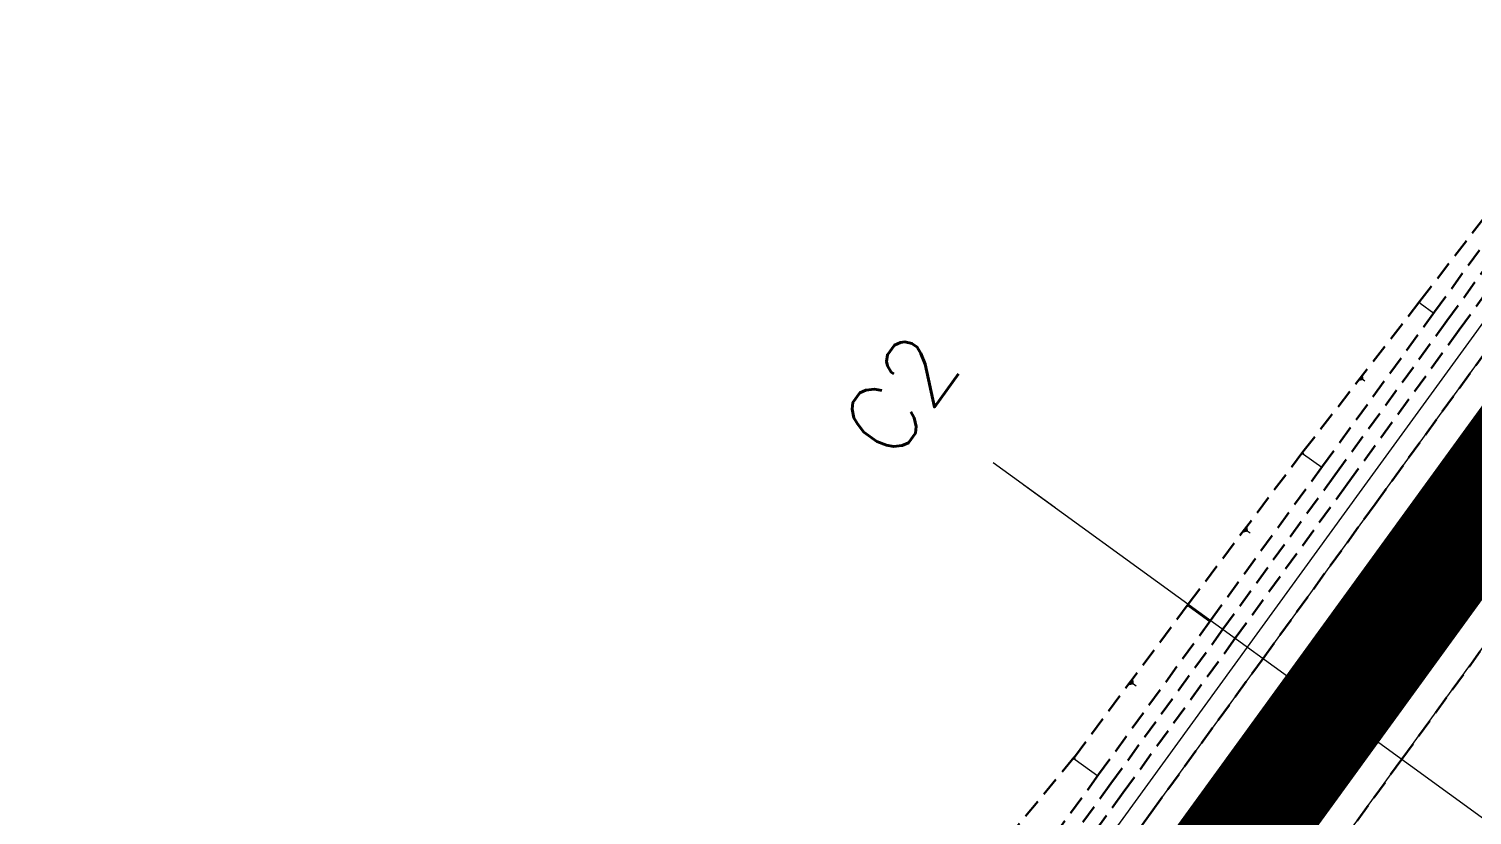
# Model space of a CAD drawing. Header units: metres. Extents: x 544752 to 548977, y 1840603 to 1844608.
# Drawn here: x 545117.04 to 545154.89, y 1844280.79 to 1844301.42 of the extents above; entities that cross this region are included whole.
import ezdxf

# ---------------------------------------------------------------- set-up
doc = ezdxf.new("R2010")
doc.units = ezdxf.units.M
doc.header["$MEASUREMENT"] = 0
for name, pattern in [('ACAD_ISO02W100', [15, 12, -3]), ('Anordnung Grundriss$0$GESTRICHELT', [0.75, 0.5, -0.25]), ('HIDDEN', [0.375, 0.25, -0.125])]:
    doc.linetypes.add(name, pattern=pattern)
doc.layers.add('C-ROAD', color=7, linetype='Continuous')
for name, color, linetype, lineweight in [('C-ROAD-CORR', 5, 'Continuous', 0), ('C-ROAD-SAMP', 150, 'HIDDEN', 0), ('C-ROAD-SAMP-TEXT', 11, 'Continuous', 0), ('C-TOPO-FEAT', 94, 'Continuous', 5)]:
    doc.layers.add(name, color=color, linetype=linetype, lineweight=lineweight)

msp = doc.modelspace()

# ---------------------------------------------------------------- linework, layer by layer
at = {"layer": 'C-ROAD-CORR', "color": 160, "linetype": 'Continuous'}
for p, q in [((545153.5174601922, 1844294.251311042, 789.9127113423644), (545153.4937411334, 1844294.218648955, 789.9127113423644)), ((545153.519938991, 1844294.243275105, 789.9059836927084), (545153.502149697, 1844294.218778539, 789.9059836927084)), ((545153.52241779, 1844294.235239167, 789.8992560430524), (545153.5105582606, 1844294.218908123, 789.8992560430524)), ((545153.5248965889, 1844294.22720323, 789.8925283933964), (545153.5189668243, 1844294.219037708, 789.8925283933964)), ((545153.5273753878, 1844294.219167292, 789.8858007437404), (545153.8850833754, 1844293.959401386, 789.4437223227264)), ((545151.9986413949, 1844292.241267019, 789.7541257701982), (545152.0793252571, 1844292.182674767, 789.6544114901641)), ((545150.4570797594, 1844290.306013519, 789.6580597948071), (545150.4253675431, 1844290.262344535, 789.6580597948071)), ((545150.4603938963, 1844290.295269527, 789.6490649741105), (545150.4366097341, 1844290.262517789, 789.6490649741105)), ((545150.4637080332, 1844290.284525534, 789.640070153414), (545150.447851925, 1844290.262691042, 789.640070153414)), ((545150.4670221701, 1844290.273781542, 789.6310753327174), (545150.459094116, 1844290.262864296, 789.6310753327174)), ((545150.470336307, 1844290.263037549, 789.6220805120208), (545150.9485893929, 1844289.915732343, 789.0310247444777)), ((545148.9693417919, 1844288.263846414, 789.4664573396741), (545149.0678256188, 1844288.192327909, 789.3447447242897)), ((545147.4534362728, 1844286.31331217, 789.3516582149751), (545147.4174614676, 1844286.263773432, 789.3516582149751)), ((545147.4571958785, 1844286.301124026, 789.3414543579077), (545147.4302147746, 1844286.263969973, 789.3414543579077)), ((545147.4609554842, 1844286.288935883, 789.3312505008402), (545147.4429680816, 1844286.264166514, 789.3312505008402)), ((545147.4647150899, 1844286.27674774, 789.3210466437727), (545147.4557213886, 1844286.264363056, 789.3210466437727)), ((545147.4684746956, 1844286.264559597, 789.3108427867052), (545148.0110120398, 1844285.870571456, 788.6403404194331)), ((545145.9758805138, 1844284.259060408, 789.1557878634708), (545146.0851270596, 1844284.179726065, 789.0207739914445)), ((545144.4655492193, 1844282.307761326, 789.0471041297858), (545144.4263384804, 1844282.253766578, 789.0471041297858)), ((545144.4696470016, 1844282.29447686, 789.0359824357339), (545144.4402389474, 1844282.253980799, 789.0359824357339)), ((545144.4737447839, 1844282.281192393, 789.024860741682), (545144.4541394144, 1844282.254195019, 789.024860741682)), ((545144.4778425661, 1844282.267907926, 789.0137390476301), (545144.4680398814, 1844282.25440924, 789.0137390476301)), ((545144.4819403484, 1844282.25462346, 789.0026173535782), (545145.0732789289, 1844281.825196085, 788.2718032956176))]:
    msp.add_line(p, q, dxfattribs=at)
at = {"layer": 'C-ROAD-CORR', "color": 5, "linetype": 'Anordnung Grundriss$0$GESTRICHELT', "lineweight": 30, "extrusion": (-0.572155824192759, 0.4154969468216909, -0.7071067812036296), "const_width": 0.1, "elevation": 453827.4637025672}
msp.add_lwpolyline([(-1812642.083178452, 454944.4003365325), (-1812642.124890758, 454944.344720125), (-1812642.166603063, 454944.4003365324)], dxfattribs=at)
at = {"layer": 'C-ROAD-CORR', "color": 5, "linetype": 'Anordnung Grundriss$0$GESTRICHELT', "lineweight": 30, "extrusion": (-0.5721558247266099, 0.4154969455407814, -0.7071067815243282), "const_width": 0.1, "elevation": 453827.7450865101}
msp.add_lwpolyline([(-1812637.0768504, 454944.2875777827), (-1812637.127765011, 454944.2196916345), (-1812637.178679623, 454944.2875777827)], dxfattribs=at)
at = {"layer": 'C-ROAD-CORR', "color": 5, "linetype": 'Anordnung Grundriss$0$GESTRICHELT', "lineweight": 30, "extrusion": (-0.5721558248554839, 0.4154969457185704, -0.7071067813155807), "const_width": 0.1, "elevation": 453828.0137707605}
msp.add_lwpolyline([(-1812632.071787531, 454944.1240596431), (-1812632.128266302, 454944.0487546159), (-1812632.184745072, 454944.1240596428)], dxfattribs=at)
at = {"layer": 'C-ROAD-SAMP', "color": 1, "linetype": 'Continuous', "lineweight": 13}
msp.add_lwpolyline([(545143.1379318738, 1844289.456241192), (545151.2294371482, 1844283.580227033), (545159.3209424226, 1844277.704212874)], dxfattribs=at)
at = {"layer": 'C-ROAD-SAMP-TEXT', "color": 1, "linetype": 'Continuous', "lineweight": -3}
msp.add_line((545152.0385876757, 1844282.992625617), (545150.4202866207, 1844284.167828449), dxfattribs=at)

# ---------------------------------------------------------------- texts
at = {"layer": 'C-ROAD-SAMP-TEXT', "color": 1, "linetype": 'Continuous', "lineweight": 13, "insert": (545139.901329764, 1844291.806646855), "char_height": 1.8, "width": 3.030000000000001, "attachment_point": 5, "rotation": 54.013018491965106, "bg_fill": 3, "box_fill_scale": 1.416666666666667, "bg_fill_color": 256, "bg_fill_true_color": 13158600, "bg_fill_transparency": 0}
msp.add_mtext('{\\Fsimplex.shx|c0;C2}', dxfattribs=at)

# ---------------------------------------------------------------- next in the draw order: linework, layer by layer
at = {"layer": 'C-ROAD', "color": 1, "linetype": 'ACAD_ISO02W100', "lineweight": 60, "ltscale": 0.1, "const_width": 3, "flags": 128}
msp.add_lwpolyline([(545121.849366354, 1844243.12270066), (545196.9341651805, 1844346.5174559)], dxfattribs=at)
at = {"layer": 'C-ROAD-CORR', "color": 1, "linetype": 'Anordnung Grundriss$0$GESTRICHELT', "lineweight": 30}
for points in [[(545118.6532217707, 1844245.443726253, 785.7748951458606), (545121.5912288501, 1844249.489478891, 786.0219938666114), (545124.5292359295, 1844253.535231528, 786.2690925873624), (545127.4672430088, 1844257.580984165, 786.5161913081132), (545130.4052500882, 1844261.626736802, 786.763290028864), (545130.445992572, 1844261.682840823, 786.7667166426679), (545133.3432571676, 1844265.672489439, 787.0211694431025), (545136.281264247, 1844269.718242076, 787.3012187857579), (545139.2192713264, 1844273.763994714, 787.6034401887232), (545142.1572784057, 1844277.809747351, 787.9278336519984), (545145.0952854851, 1844281.855499988, 788.2743991755835), (545148.0332925646, 1844285.901252625, 788.6431367594785), (545150.971299644, 1844289.947005263, 789.0340464036833), (545153.9093067233, 1844293.9927579, 789.447128108198), (545156.8473138027, 1844298.038510537, 789.8823818730226), (545159.7853208821, 1844302.084263174, 790.3398076981571), (545159.8260633659, 1844302.140367195, 790.3463068656708), (545162.7233279615, 1844306.130015811, 790.8086248901138), (545165.6613350409, 1844310.175768449, 791.2774442139636), (545168.5993421202, 1844314.221521086, 791.7462635378133), (545171.5373491996, 1844318.267273723, 792.215082861663), (545174.475356279, 1844322.31302636, 792.6839021855127), (545177.4133633585, 1844326.358778997, 793.1527215093623), (545180.3513704379, 1844330.404531635, 793.6215408332121)], [(545117.0384939284, 1844246.616334234, 787.7704791410056), (545119.8725514382, 1844250.737574574, 788.1460453918453), (545122.8280929049, 1844254.770593819, 788.3714739946473), (545125.793618753, 1844258.796362452, 788.5845632600237), (545128.7411689677, 1844262.835184908, 788.8198679634722), (545128.7817869483, 1844262.891379343, 788.8234484463087), (545131.7594496929, 1844266.822643191, 788.978540069456), (545134.9071584245, 1844270.716111446, 788.9994266913181), (545138.0674003015, 1844274.600478189, 789.0269961105006), (545141.2725363378, 1844278.452242998, 789.0212545148959), (545144.4608259732, 1844282.316241587, 789.0585048399709), (545147.4498599034, 1844286.324938758, 789.36418017636), (545150.4571916049, 1844290.320348172, 789.6694140166011), (545153.5254542636, 1844294.271509802, 789.9215175409163), (545156.5706819177, 1844298.239399348, 790.224261258241), (545159.567988101, 1844302.242089247, 790.6084014562375), (545159.6098212916, 1844302.297401201, 790.613552658509), (545162.5729349542, 1844306.239230526, 790.9944901923444), (545165.5351292273, 1844310.267418534, 791.4334174343875), (545168.4461171743, 1844314.332792341, 791.9356287308743), (545171.3519269014, 1844318.401926549, 792.4442396032348), (545174.397588449, 1844322.369501003, 792.7800126464253)]]:
    msp.add_polyline3d(points, dxfattribs=at)
at = {"layer": 'C-ROAD-CORR', "color": 92, "linetype": 'Anordnung Grundriss$0$GESTRICHELT', "lineweight": 30}
for points in [[(545118.9768819816, 1844245.208685687, 785.3748951458606), (545121.914889061, 1844249.254438324, 785.6219938666114), (545124.8528961404, 1844253.300190961, 785.8690925873624), (545127.7909032197, 1844257.345943599, 786.1161913081132), (545130.7289102991, 1844261.391696236, 786.3632900288641), (545130.7696527829, 1844261.447800257, 786.3667166426679), (545133.6669173785, 1844265.437448873, 786.6211694431025), (545136.604924458, 1844269.48320151, 786.9012187857579), (545139.5429315374, 1844273.528954147, 787.2034401887232), (545142.4809386167, 1844277.574706784, 787.5278336519984), (545145.4189456961, 1844281.620459422, 787.8743991755836), (545148.3569527755, 1844285.666212059, 788.2431367594785), (545151.2949598549, 1844289.711964696, 788.6340464036833), (545154.2329669342, 1844293.757717333, 789.047128108198), (545157.1709740136, 1844297.803469971, 789.4823818730226), (545160.108981093, 1844301.849222608, 789.9398076981571), (545160.1497235768, 1844301.905326629, 789.9463068656709), (545163.0469881725, 1844305.894975245, 790.4086248901139), (545165.9849952519, 1844309.940727882, 790.8774442139636), (545168.9230023312, 1844313.986480519, 791.3462635378133), (545171.8610094106, 1844318.032233156, 791.815082861663), (545174.79901649, 1844322.077985794, 792.2839021855127), (545177.7370235694, 1844326.123738431, 792.7527215093623), (545180.6750306488, 1844330.169491068, 793.2215408332121)], [(545119.3005421927, 1844244.97364512, 785.3748951458606), (545122.2385492721, 1844249.019397758, 785.6219938666114), (545125.1765563515, 1844253.065150395, 785.8690925873624), (545128.1145634308, 1844257.110903032, 786.1161913081132), (545131.0525705102, 1844261.156655669, 786.3632900288641), (545131.093312994, 1844261.21275969, 786.3667166426679), (545133.9905775896, 1844265.202408307, 786.6211694431025), (545136.928584669, 1844269.248160944, 786.9012187857579), (545139.8665917484, 1844273.293913581, 787.2034401887232), (545142.8045988277, 1844277.339666218, 787.5278336519984), (545145.7426059071, 1844281.385418855, 787.8743991755836), (545148.6806129866, 1844285.431171492, 788.2431367594785), (545151.618620066, 1844289.47692413, 788.6340464036833), (545154.5566271453, 1844293.522676767, 789.047128108198), (545157.4946342247, 1844297.568429404, 789.4823818730226), (545160.4326413041, 1844301.614182041, 789.9398076981571), (545160.4733837879, 1844301.670286062, 789.9463068656709), (545163.3706483835, 1844305.659934679, 790.4086248901139), (545166.3086554629, 1844309.705687316, 790.8774442139636), (545169.2466625422, 1844313.751439953, 791.3462635378133), (545172.1846696216, 1844317.79719259, 791.815082861663), (545175.122676701, 1844321.842945227, 792.2839021855127), (545178.0606837805, 1844325.888697864, 792.7527215093623), (545180.9986908599, 1844329.934450502, 793.2215408332121)]]:
    msp.add_polyline3d(points, dxfattribs=at)
at = {"layer": 'C-ROAD-CORR', "color": 5, "linetype": 'Anordnung Grundriss$0$GESTRICHELT', "lineweight": 30}
for points in [[(545120.0287776673, 1844244.444803846, 785.7948951458606), (545122.9667847467, 1844248.490556484, 786.0419938666114), (545125.9047918261, 1844252.536309121, 786.2890925873623), (545128.8427989054, 1844256.582061758, 786.5361913081132), (545131.7808059849, 1844260.627814395, 786.783290028864), (545131.8215484687, 1844260.683918416, 786.7867166426679), (545134.7188130643, 1844264.673567032, 787.0411694431025), (545137.6568201437, 1844268.71931967, 787.3212187857579), (545140.5948272231, 1844272.765072307, 787.6234401887232), (545143.5328343024, 1844276.810824944, 787.9478336519984), (545146.4708413818, 1844280.856577581, 788.2943991755835), (545149.4088484612, 1844284.902330218, 788.6631367594784), (545152.3468555406, 1844288.948082856, 789.0540464036833), (545155.2848626199, 1844292.993835493, 789.4671281081979), (545158.2228696994, 1844297.03958813, 789.9023818730226), (545161.1608767788, 1844301.085340767, 790.359807698157), (545161.2016192626, 1844301.141444788, 790.3663068656708), (545164.0988838582, 1844305.131093404, 790.8286248901138)], [(545123.6699550408, 1844241.800597475, 785.7948951458606), (545126.6079621202, 1844245.846350112, 786.0419938666114), (545129.5459691996, 1844249.892102749, 786.2890925873623), (545132.4839762789, 1844253.937855386, 786.5361913081132), (545135.4219833583, 1844257.983608023, 786.783290028864), (545135.4627258421, 1844258.039712045, 786.7867166426679), (545138.3599904377, 1844262.029360661, 787.0411694431025), (545141.2979975172, 1844266.075113298, 787.3212187857579), (545144.2360045966, 1844270.120865935, 787.6234401887232), (545147.1740116759, 1844274.166618572, 787.9478336519984), (545150.1120187553, 1844278.21237121, 788.2943991755835), (545153.0500258347, 1844282.258123847, 788.6631367594784), (545155.9880329141, 1844286.303876484, 789.0540464036833), (545158.9260399934, 1844290.349629121, 789.4671281081979), (545161.8640470728, 1844294.395381758, 789.9023818730226), (545164.8020541522, 1844298.441134396, 790.359807698157), (545164.842796636, 1844298.497238417, 790.3663068656708), (545167.7400612317, 1844302.486887033, 790.8286248901138)]]:
    msp.add_polyline3d(points, dxfattribs=at)
at = {"layer": 'C-ROAD-CORR', "color": 160, "linetype": 'Anordnung Grundriss$0$GESTRICHELT', "lineweight": 30}
for points in [[(545120.0287776673, 1844244.444803846, 785.6448951458606), (545122.9667847467, 1844248.490556484, 785.8919938666114), (545125.9047918261, 1844252.536309121, 786.1390925873624), (545128.8427989054, 1844256.582061758, 786.3861913081132), (545131.7808059849, 1844260.627814395, 786.633290028864), (545131.8215484687, 1844260.683918416, 786.6367166426679), (545134.7188130643, 1844264.673567032, 786.8911694431025), (545137.6568201437, 1844268.71931967, 787.1712187857579), (545140.5948272231, 1844272.765072307, 787.4734401887232), (545143.5328343024, 1844276.810824944, 787.7978336519984), (545146.4708413818, 1844280.856577581, 788.1443991755835), (545149.4088484612, 1844284.902330218, 788.5131367594785), (545152.3468555406, 1844288.948082856, 788.9040464036833), (545155.2848626199, 1844292.993835493, 789.317128108198), (545158.2228696994, 1844297.03958813, 789.7523818730226), (545161.1608767788, 1844301.085340767, 790.2098076981571), (545161.2016192626, 1844301.141444788, 790.2163068656708), (545164.0988838582, 1844305.131093404, 790.6786248901138)], [(545123.6699550408, 1844241.800597475, 785.6448951458606), (545126.6079621202, 1844245.846350112, 785.8919938666114), (545129.5459691996, 1844249.892102749, 786.1390925873624), (545132.4839762789, 1844253.937855386, 786.3861913081132), (545135.4219833583, 1844257.983608023, 786.633290028864), (545135.4627258421, 1844258.039712045, 786.6367166426679), (545138.3599904377, 1844262.029360661, 786.8911694431025), (545141.2979975172, 1844266.075113298, 787.1712187857579), (545144.2360045966, 1844270.120865935, 787.4734401887232), (545147.1740116759, 1844274.166618572, 787.7978336519984), (545150.1120187553, 1844278.21237121, 788.1443991755835), (545153.0500258347, 1844282.258123847, 788.5131367594785), (545155.9880329141, 1844286.303876484, 788.9040464036833), (545158.9260399934, 1844290.349629121, 789.317128108198), (545161.8640470728, 1844294.395381758, 789.7523818730226), (545164.8020541522, 1844298.441134396, 790.2098076981571), (545164.842796636, 1844298.497238417, 790.2163068656708), (545167.7400612317, 1844302.486887033, 790.6786248901138)]]:
    msp.add_polyline3d(points, dxfattribs=at)
at = {"layer": 'C-ROAD-CORR', "color": 150, "linetype": 'Anordnung Grundriss$0$GESTRICHELT', "lineweight": 30}
msp.add_polyline3d([(545121.849366354, 1844243.12270066, 785.8623951458605), (545124.7873734335, 1844247.168453298, 786.1094938666114), (545127.7253805129, 1844251.214205935, 786.3565925873623), (545130.6633875922, 1844255.259958572, 786.6036913081132), (545133.6013946716, 1844259.305711209, 786.850790028864), (545133.6421371554, 1844259.36181523, 786.8542166426679), (545136.539401751, 1844263.351463847, 787.1086694431025), (545139.4774088304, 1844267.397216484, 787.3887187857579), (545142.4154159098, 1844271.442969121, 787.6909401887232), (545145.3534229891, 1844275.488721758, 788.0153336519984), (545148.2914300686, 1844279.534474395, 788.3618991755835), (545151.229437148, 1844283.580227033, 788.7306367594784), (545154.1674442274, 1844287.62597967, 789.1215464036833), (545157.1054513067, 1844291.671732307, 789.5346281081979), (545160.0434583861, 1844295.717484944, 789.9698818730226), (545162.9814654655, 1844299.763237581, 790.427307698157), (545163.0222079493, 1844299.819341603, 790.4338068656708), (545165.9194725449, 1844303.808990219, 790.8961248901138)], dxfattribs=at)
msp.add_polyline3d([(545121.849366354, 1844243.12270066, 785.8623951458605), (545124.7873734335, 1844247.168453298, 786.1094938666114), (545127.7253805129, 1844251.214205935, 786.3565925873623), (545130.6633875922, 1844255.259958572, 786.6036913081132), (545133.6013946716, 1844259.305711209, 786.850790028864), (545133.6421371554, 1844259.36181523, 786.8542166426679), (545136.539401751, 1844263.351463847, 787.1086694431025), (545139.4774088304, 1844267.397216484, 787.3887187857579), (545142.4154159098, 1844271.442969121, 787.6909401887232), (545145.3534229891, 1844275.488721758, 788.0153336519984), (545148.2914300686, 1844279.534474395, 788.3618991755835), (545151.229437148, 1844283.580227033, 788.7306367594784), (545154.1674442274, 1844287.62597967, 789.1215464036833), (545157.1054513067, 1844291.671732307, 789.5346281081979), (545160.0434583861, 1844295.717484944, 789.9698818730226), (545162.9814654655, 1844299.763237581, 790.427307698157), (545163.0222079493, 1844299.819341603, 790.4338068656708), (545165.9194725449, 1844303.808990219, 790.8961248901138)], dxfattribs=at)
at = {"layer": 'C-ROAD-CORR', "color": 11, "linetype": 'Anordnung Grundriss$0$GESTRICHELT', "lineweight": 30}
msp.add_polyline3d([(545117.0384939284, 1844246.616334234, 787.7704791410056), (545119.8725514382, 1844250.737574574, 788.1460453918453), (545122.8280929049, 1844254.770593819, 788.3714739946473), (545125.793618753, 1844258.796362452, 788.5845632600237), (545128.7411689677, 1844262.835184908, 788.8198679634722), (545128.7817869483, 1844262.891379343, 788.8234484463087), (545131.7594496929, 1844266.822643191, 788.978540069456), (545134.9071584245, 1844270.716111446, 788.9994266913181), (545138.0674003015, 1844274.600478189, 789.0269961105006), (545141.2725363378, 1844278.452242998, 789.0212545148959), (545144.4608259732, 1844282.316241587, 789.0585048399709), (545147.4498599034, 1844286.324938758, 789.36418017636), (545150.4571916049, 1844290.320348172, 789.6694140166011), (545153.5254542636, 1844294.271509802, 789.9215175409163), (545156.5706819177, 1844298.239399348, 790.224261258241), (545159.567988101, 1844302.242089247, 790.6084014562375)], dxfattribs=at)
at = {"layer": 'C-ROAD-SAMP-TEXT', "color": 4, "linetype": 'Continuous', "lineweight": 9}
msp.add_line((545142.3287813463, 1844290.043842607), (545143.9470824013, 1844288.868639776), dxfattribs=at)
at = {"layer": 'C-TOPO-FEAT', "color": 94, "linetype": 'Continuous', "lineweight": 0, "ltscale": 2}
for points in [[(545120.0287776673, 1844244.444803846, 785.3448951458605), (545122.9667847467, 1844248.490556484, 785.5919938666113), (545125.9047918261, 1844252.536309121, 785.8390925873623), (545128.8427989054, 1844256.582061758, 786.0861913081131), (545131.7808059849, 1844260.627814395, 786.333290028864), (545131.8215484687, 1844260.683918416, 786.3367166426679), (545134.7188130643, 1844264.673567032, 786.5911694431024), (545137.6568201437, 1844268.71931967, 786.8712187857578), (545140.5948272231, 1844272.765072307, 787.1734401887231), (545143.5328343024, 1844276.810824944, 787.4978336519983), (545146.4708413818, 1844280.856577581, 787.8443991755835), (545149.4088484612, 1844284.902330218, 788.2131367594784), (545152.3468555406, 1844288.948082856, 788.6040464036832), (545155.2848626199, 1844292.993835493, 789.0171281081979), (545158.2228696994, 1844297.03958813, 789.4523818730225), (545161.1608767788, 1844301.085340767, 789.909807698157), (545161.2016192626, 1844301.141444788, 789.9163068656708), (545164.0988838582, 1844305.131093404, 790.3786248901138)], [(545121.849366354, 1844243.12270066, 785.7123951458606), (545124.7873734335, 1844247.168453298, 785.9594938666114), (545127.7253805129, 1844251.214205935, 786.2065925873624), (545130.6633875922, 1844255.259958572, 786.4536913081132), (545133.6013946716, 1844259.305711209, 786.700790028864), (545133.6421371554, 1844259.36181523, 786.7042166426679), (545136.539401751, 1844263.351463847, 786.9586694431025), (545139.4774088304, 1844267.397216484, 787.2387187857579), (545142.4154159098, 1844271.442969121, 787.5409401887232), (545145.3534229891, 1844275.488721758, 787.8653336519984), (545148.2914300686, 1844279.534474395, 788.2118991755835), (545151.229437148, 1844283.580227033, 788.5806367594785), (545154.1674442274, 1844287.62597967, 788.9715464036833), (545157.1054513067, 1844291.671732307, 789.384628108198), (545160.0434583861, 1844295.717484944, 789.8198818730226), (545162.9814654655, 1844299.763237581, 790.2773076981571), (545163.0222079493, 1844299.819341603, 790.2838068656708), (545165.9194725449, 1844303.808990219, 790.7461248901138)], [(545121.849366354, 1844243.12270066, 785.7123951458606), (545124.7873734335, 1844247.168453298, 785.9594938666114), (545127.7253805129, 1844251.214205935, 786.2065925873624), (545130.6633875922, 1844255.259958572, 786.4536913081132), (545133.6013946716, 1844259.305711209, 786.700790028864), (545133.6421371554, 1844259.36181523, 786.7042166426679), (545136.539401751, 1844263.351463847, 786.9586694431025), (545139.4774088304, 1844267.397216484, 787.2387187857579), (545142.4154159098, 1844271.442969121, 787.5409401887232), (545145.3534229891, 1844275.488721758, 787.8653336519984), (545148.2914300686, 1844279.534474395, 788.2118991755835), (545151.229437148, 1844283.580227033, 788.5806367594785), (545154.1674442274, 1844287.62597967, 788.9715464036833), (545157.1054513067, 1844291.671732307, 789.384628108198), (545160.0434583861, 1844295.717484944, 789.8198818730226), (545162.9814654655, 1844299.763237581, 790.2773076981571), (545163.0222079493, 1844299.819341603, 790.2838068656708), (545165.9194725449, 1844303.808990219, 790.7461248901138)], [(545121.849366354, 1844243.12270066, 785.4123951458605), (545124.7873734335, 1844247.168453298, 785.6594938666113), (545127.7253805129, 1844251.214205935, 785.9065925873623), (545130.6633875922, 1844255.259958572, 786.1536913081131), (545133.6013946716, 1844259.305711209, 786.400790028864), (545133.6421371554, 1844259.36181523, 786.4042166426678), (545136.539401751, 1844263.351463847, 786.6586694431024), (545139.4774088304, 1844267.397216484, 786.9387187857578), (545142.4154159098, 1844271.442969121, 787.2409401887231), (545145.3534229891, 1844275.488721758, 787.5653336519983), (545148.2914300686, 1844279.534474395, 787.9118991755835), (545151.229437148, 1844283.580227033, 788.2806367594784), (545154.1674442274, 1844287.62597967, 788.6715464036832), (545157.1054513067, 1844291.671732307, 789.0846281081979), (545160.0434583861, 1844295.717484944, 789.5198818730225), (545162.9814654655, 1844299.763237581, 789.977307698157), (545163.0222079493, 1844299.819341603, 789.9838068656708), (545165.9194725449, 1844303.808990219, 790.4461248901138)], [(545121.849366354, 1844243.12270066, 785.4123951458605), (545124.7873734335, 1844247.168453298, 785.6594938666113), (545127.7253805129, 1844251.214205935, 785.9065925873623), (545130.6633875922, 1844255.259958572, 786.1536913081131), (545133.6013946716, 1844259.305711209, 786.400790028864), (545133.6421371554, 1844259.36181523, 786.4042166426678), (545136.539401751, 1844263.351463847, 786.6586694431024), (545139.4774088304, 1844267.397216484, 786.9387187857578), (545142.4154159098, 1844271.442969121, 787.2409401887231), (545145.3534229891, 1844275.488721758, 787.5653336519983), (545148.2914300686, 1844279.534474395, 787.9118991755835), (545151.229437148, 1844283.580227033, 788.2806367594784), (545154.1674442274, 1844287.62597967, 788.6715464036832), (545157.1054513067, 1844291.671732307, 789.0846281081979), (545160.0434583861, 1844295.717484944, 789.5198818730225), (545162.9814654655, 1844299.763237581, 789.977307698157), (545163.0222079493, 1844299.819341603, 789.9838068656708), (545165.9194725449, 1844303.808990219, 790.4461248901138)], [(545123.6699550408, 1844241.800597475, 785.3448951458605), (545126.6079621202, 1844245.846350112, 785.5919938666113), (545129.5459691996, 1844249.892102749, 785.8390925873623), (545132.4839762789, 1844253.937855386, 786.0861913081131), (545135.4219833583, 1844257.983608023, 786.333290028864), (545135.4627258421, 1844258.039712045, 786.3367166426679), (545138.3599904377, 1844262.029360661, 786.5911694431024), (545141.2979975172, 1844266.075113298, 786.8712187857578), (545144.2360045966, 1844270.120865935, 787.1734401887231), (545147.1740116759, 1844274.166618572, 787.4978336519983), (545150.1120187553, 1844278.21237121, 787.8443991755835), (545153.0500258347, 1844282.258123847, 788.2131367594784), (545155.9880329141, 1844286.303876484, 788.6040464036832), (545158.9260399934, 1844290.349629121, 789.0171281081979), (545161.8640470728, 1844294.395381758, 789.4523818730225), (545164.8020541522, 1844298.441134396, 789.909807698157), (545164.842796636, 1844298.497238417, 789.9163068656708), (545167.7400612317, 1844302.486887033, 790.3786248901138)], [(545119.6242024036, 1844244.738604554, 785.7748951458606), (545122.562209483, 1844248.784357192, 786.0219938666114), (545125.5002165624, 1844252.830109829, 786.2690925873624), (545128.4382236417, 1844256.875862466, 786.5161913081132), (545131.3762307211, 1844260.921615103, 786.763290028864), (545131.4169732049, 1844260.977719124, 786.7667166426679), (545134.3142378005, 1844264.96736774, 787.0211694431025), (545137.25224488, 1844269.013120377, 787.3012187857579), (545140.1902519594, 1844273.058873015, 787.6034401887232), (545143.1282590387, 1844277.104625652, 787.9278336519984), (545146.0662661181, 1844281.150378289, 788.2743991755835), (545149.0042731975, 1844285.196130926, 788.6431367594785), (545151.9422802769, 1844289.241883564, 789.0340464036833), (545154.8802873562, 1844293.287636201, 789.447128108198), (545157.8182944356, 1844297.333388838, 789.8823818730226), (545160.756301515, 1844301.379141475, 790.3398076981571), (545160.7970439988, 1844301.435245496, 790.3463068656708)]]:
    msp.add_polyline3d(points, dxfattribs=at)

doc.saveas('drawing.dxf')
